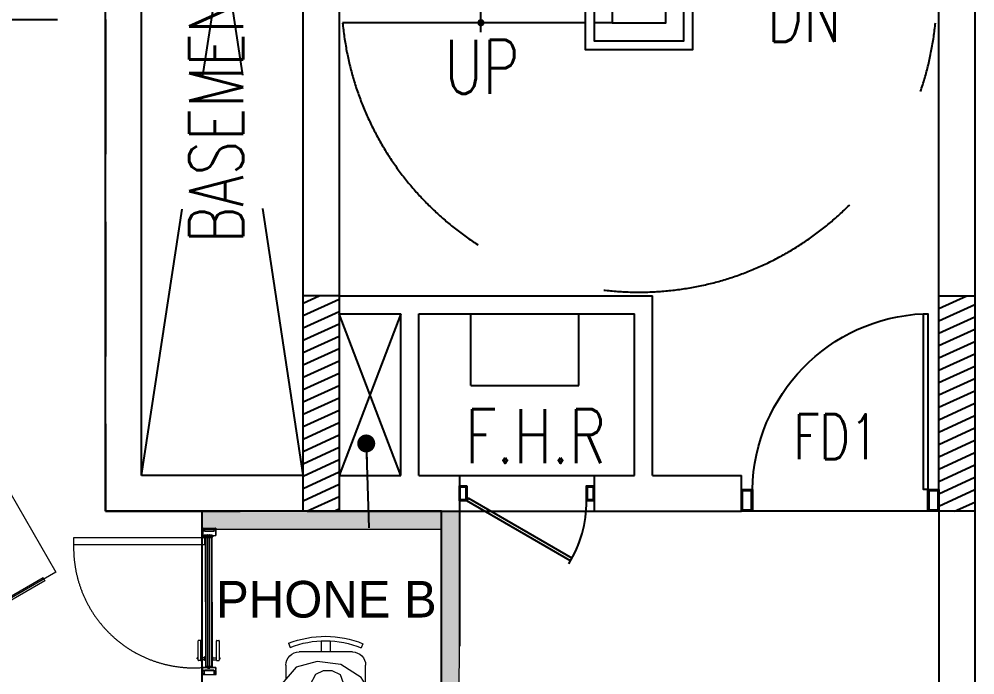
# Model space of a CAD drawing. Header units: millimetres. Extents: x -774950 to -670403, y -1165325 to -1109738.
# Drawn here: x -730975 to -725654, y -1124950 to -1121300 of the extents above; entities that cross this region are included whole.
import ezdxf
from ezdxf.enums import TextEntityAlignment as Align

# ---------------------------------------------------------------- set-up
doc = ezdxf.new("R2010")
doc.units = ezdxf.units.MM
doc.header["$LTSCALE"] = 3000
doc.header["$MEASUREMENT"] = 0
for name, pattern in [('( Hidden )', [0.375, 0.25, -0.125]), ('DASHED', [0.75, 0.5, -0.25]), ('HIDDEN', [0.375, 0.25, -0.125])]:
    doc.linetypes.add(name, pattern=pattern)
doc.layers.get('0').update_dxf_attribs({"linetype": 'CONTINUOUS'})
for name, color, linetype, lineweight in [('1-fur', 8, 'CONTINUOUS', 0), ('A-DOOR-FULL', 40, 'CONTINUOUS', 18), ('A-FURN-MODULAR-CHAIR', 5, 'CONTINUOUS', 5), ('A-WALL', 26, 'CONTINUOUS', 25), ('AI-FURN', 7, 'CONTINUOUS', 20), ('DR-GLASS', 170, 'CONTINUOUS', 13), ('I- FURN', 251, 'CONTINUOUS', 9), ('IN-DOOR', 8, 'CONTINUOUS', 0), ('PR-HATCH', 8, 'CONTINUOUS', 0), ('T-LAYOUT', 7, 'CONTINUOUS', 13), ('TOA-FURN-HUMAN', 252, 'CONTINUOUS', 9)]:
    doc.layers.add(name, color=color, linetype=linetype, lineweight=lineweight)
for name, color, linetype in [('CORE-COLUMN', 250, 'CONTINUOUS'), ('DIM_INTERNAL', 2, 'CONTINUOUS'), ('DOOR', 252, 'CONTINUOUS'), ('FD1', 4, 'CONTINUOUS'), ('HATCH', 8, 'CONTINUOUS'), ('hid', 251, 'HIDDEN'), ('I-FUR', 7, 'CONTINUOUS'), ('RAILING', 251, 'CONTINUOUS'), ('STAIR', 251, 'CONTINUOUS'), ('str_col_hatch', 8, 'CONTINUOUS'), ('TEXT', 7, 'CONTINUOUS'), ('WALL', 16, 'CONTINUOUS')]:
    doc.layers.add(name, color=color, linetype=linetype)
doc.layers.add('PR-FULL HT', color=7, linetype='CONTINUOUS', lineweight=13, true_color=0x6e3e30)
doc.styles.add('123', font='arial.ttf', dxfattribs={"height": 0.2})
doc.styles.add('INSIDE', font='simplex.shx', dxfattribs={"width": 0.6})
doc.styles.add('WIDTH65', font='simplex.shx', dxfattribs={"width": 0.65})
doc.dimstyles.new('SET_CIRCLE_DIM', dxfattribs={"dimtxt": 300, "dimasz": 100, "dimexe": 50, "dimexo": 20, "dimgap": 25, "dimtad": 1, "dimdec": 0, "dimzin": 9, "dimdsep": 46, "dimtxsty": 'INSIDE', "dimblk1": 'DOT', "dimblk2": 'DOT', "dimsah": 1, "dimcen": 0.09, "dimdle": 30, "dimclrd": 8, "dimclre": 44, "dimclrt": 2, "dimadec": 0, "dimazin": 0, "dimtfac": 1, "dimtdec": 0, "dimtofl": 0, "dimtmove": 2, "dimatfit": 3, "dimldrblk": 'DOT', "dimfxl": 0, "dimtolj": 1, "dimtzin": 0, "dimarcsym": 0})

# ---------------------------------------------------------------- blocks, each defined once
blk = doc.blocks.new('HD-900')
at = {"layer": 'DOOR'}
for points in [[(50, 0), (50, -100), (0, -100), (0, 0)], [(900, -100), (850, -100), (850, 0), (900, 0)], [(43.8, -6.2), (43.8, -93.8), (6.2, -93.8), (6.2, -6.2)], [(893.8, -6.2), (893.8, -93.8), (856.2, -93.8), (856.2, -6.2)]]:
    blk.add_lwpolyline(points, close=True, dxfattribs=at)
blk.add_lwpolyline([(742.8, -500), (50, -100), (60, -82.7), (752.6, -482.6)], dxfattribs=at)
blk.add_ellipse((50, -100), major_axis=(772.7, 207.1), ratio=1, start_param=5.467995, end_param=6.021386, dxfattribs=at)
blk = doc.blocks.new('d1')
at = {"layer": 'DOOR'}
for points in [[(-900, -100), (-850, -100), (-850, 0), (-900, 0)], [(-50, -100), (0, -100), (0, 0), (-50, 0)], [(-895, -95), (-855, -95), (-855, -5), (-895, -5)], [(-45, -95), (-5, -95), (-5, -5), (-45, -5)], [(-50, -100), (-70, -100), (-70, -900), (-50, -900)]]:
    blk.add_lwpolyline(points, close=True, dxfattribs=at)
blk.add_arc((-33.1, -83.8), 817.1, 181.1393, 267.4102, dxfattribs=at)
blk = doc.blocks.new('_DOT')
at = {"color": 0, "linetype": 'ByBlock'}
blk.add_line((-0.5, 0), (-1, 0), dxfattribs=at)
at = {"color": 0, "linetype": 'ByBlock', "const_width": 0.5}
blk.add_lwpolyline([(-0.25, 0, 1), (0.25, 0, 1)], format="xyb", close=True, dxfattribs=at)
blk = doc.blocks.new('*U107')
at = {"layer": 'PR-HATCH'}
h = blk.add_hatch(color=256, dxfattribs=at)
h.dxf.hatch_style = 1
h.paths.add_polyline_path([(-85876.1, -39967.2), (-84542.5, -39967.2), (-84542.5, -39867.2), (-85876.1, -39867.2)])
at = {"layer": 'PR-FULL HT', "elevation": 0}
blk.add_lwpolyline([(-85876.1, -39967.2), (-84542.5, -39967.2), (-84542.5, -39867.2), (-85876.1, -39867.2)], close=True, dxfattribs=at)
blk = doc.blocks.new('rub1')
at = {"lineweight": 20}
h = blk.add_hatch(color=8, dxfattribs=at)
h.paths.add_polyline_path([(285.1, 663.6), (284.4, 663.6, 0.06789), (284.3, 663.1), (284, 663.1), (284, 663.6), (283.7, 663.6), (283.7, 662.4), (284, 662.4), (284, 662.9), (284.3, 662.9, 0.066804), (284.4, 662.3), (285.1, 662.3, 0.299446), (285.5, 662.9), (285.5, 663.1, 0.299446)])
h.paths.add_polyline_path([(285.4, 663.1), (285.4, 662.9, -0.365226), (285, 662.5), (284.6, 662.5, -0.12053), (284.6, 663.5), (285, 663.5, -0.209232)], flags=16)
at = {"layer": '1-fur', "color": 8, "lineweight": 20}
for p, q in [((284.4, 663.6), (285.1, 663.6)), ((284.4, 662.3), (285.1, 662.3)), ((284.6, 663.5), (285, 663.5)), ((284.6, 662.5), (285, 662.5)), ((285.4, 663.1), (285.4, 662.9)), ((285.5, 663.1), (285.5, 662.9))]:
    blk.add_line(p, q, dxfattribs=at)
for points in [[(284, 662.9), (284, 662.4), (283.7, 662.4), (283.7, 663.6), (284, 663.6), (284, 663.1)], [(284.3, 663.1), (284, 663.1)], [(284, 662.9), (284.3, 662.9)]]:
    blk.add_lwpolyline(points, dxfattribs=at)
for centre, radius, start, end in [((286.3, 663), 1.99, 160.4255, 175.9608), ((286.3, 663), 1.99, 182.636, 197.9236), ((286.5, 663), 1.99, 165.4708, 192.9616), ((284.8, 662.9), 0.623, 16.2565, 63.5269), ((285, 662.9), 0.413, 282.3178, 2.5719), ((284.9, 663), 0.623, 3.1317, 69.8122), ((284.9, 662.9), 0.623, 290.1878, 356.8683)]:
    blk.add_arc(centre, radius, start, end, dxfattribs=at)
blk = doc.blocks.new('*U241')
at = {"layer": 'IN-DOOR', "color": 8, "ltscale": 2}
for p, q in [((-36, 3.3), (-36, 0)), ((-36, 3.29), (-36, 2.86)), ((-34.92, 3.3), (-35.99, 3.3)), ((-35.98, 2.84), (-35.92, 2.84)), ((-35.96, 3.17), (-35.96, 3.25)), ((-35.95, 3.26), (-34.97, 3.26)), ((-35.91, 2.83), (-35.91, 2.79)), ((-35.9, 2.78), (-35.83, 2.76)), ((-35.82, 2.77), (-35.86, 2.83)), ((-35.85, 2.84), (-35.11, 2.84)), ((-35.09, 2.88), (-35.81, 2.88)), ((-35.09, 2.82), (-35.11, 2.77)), ((-35.09, 2.76), (-34.98, 2.76)), ((-35.04, 2.83), (-35.04, 2.83)), ((-34.93, 2.81), (-35.02, 2.81)), ((-34.96, 3.25), (-34.96, 3.2)), ((-34.96, 2.74), (-34.96, 1.81)), ((-34.94, 3.18), (-34.94, 3.18)), ((-34.91, 3.21), (-34.91, 3.29)), ((-34.91, 0.51), (-34.91, 2.79)), ((-32.56, 3.81), (-32.56, 4.31)), ((-32.56, 2.62), (-32.56, 2.84)), ((-32.56, 2.84), (-31.66, 2.84)), ((-32.56, 2.62), (-31.66, 2.62)), ((-32.45, 4.42), (-27.72, 4.42)), ((-32.45, 3.7), (-27.72, 3.7)), ((-32.34, 2.84), (-32.34, 3.7)), ((-32.13, 4.42), (-32.13, 4.64)), ((-32.13, 4.64), (-31.89, 4.64)), ((-31.89, 4.42), (-31.89, 4.64)), ((-31.87, 2.84), (-31.87, 3.7)), ((-31.66, 2.62), (-31.66, 2.84)), ((-27.61, 3.81), (-27.61, 4.31)), ((-0.79, 3.21), (-0.79, 3.29)), ((-0.79, 0.51), (-0.79, 2.79)), ((-0.78, 3.3), (-0.01, 3.3)), ((-0.77, 2.81), (-0.68, 2.81)), ((-0.76, 3.18), (-0.76, 3.18)), ((-0.75, 3.25), (-0.75, 3.2)), ((-0.74, 2.74), (-0.74, 1.81)), ((-0.05, 3.26), (-0.73, 3.26)), ((-0.61, 2.76), (-0.72, 2.76)), ((-0.67, 2.83), (-0.67, 2.83)), ((-0.62, 2.82), (-0.59, 2.77)), ((-0.61, 2.88), (-0.19, 2.88)), ((-0.15, 2.84), (-0.6, 2.84)), ((-0.18, 2.77), (-0.14, 2.83)), ((-0.1, 2.78), (-0.17, 2.76)), ((-0.09, 2.83), (-0.09, 2.79)), ((-0.02, 2.84), (-0.08, 2.84)), ((-0.04, 3.17), (-0.04, 3.25)), ((0, 3.3), (0, 0)), ((0, 3.29), (0, 2.86)), ((-36, 0.44), (-36, 0.01)), ((-35.99, 0), (-34.92, 0)), ((-35.92, 0.46), (-35.98, 0.46)), ((-35.96, 0.05), (-35.96, 0.13)), ((-34.97, 0.04), (-35.95, 0.04)), ((-35.91, 0.5), (-35.91, 0.47)), ((-35.83, 0.54), (-35.9, 0.51)), ((-35.86, 0.47), (-35.82, 0.53)), ((-35.11, 0.46), (-35.85, 0.46)), ((-35.81, 0.42), (-35.09, 0.42)), ((-35.11, 0.52), (-35.09, 0.48)), ((-34.98, 0.54), (-35.09, 0.54)), ((-35.04, 0.47), (-35.04, 0.47)), ((-35.03, 0.2), (-35.03, 0.14)), ((-35.02, 0.49), (-34.93, 0.49)), ((-35.01, 0.22), (-35.01, 0.22)), ((-35.01, 0.12), (-34.93, 0.12)), ((-34.98, 0.18), (-34.99, 0.2)), ((-34.96, 1.81), (-34.97, 1.8)), ((-34.97, 1.8), (-34.96, 1.79)), ((-34.96, 1.79), (-34.96, 0.56)), ((-34.93, 0.16), (-34.96, 0.16)), ((-34.96, 0.1), (-34.96, 0.05)), ((-34.94, 0.12), (-34.94, 0.12)), ((-34.88, 0.19), (-34.92, 0.17)), ((-34.91, 0.1), (-34.91, 0.02)), ((-34.91, 0.01), (-34.91, 0.09)), ((-34.89, 0), (-34.2, 0)), ((-34.87, 0.08), (-34.85, 0.18)), ((-34.83, 0.06), (-34.85, 0.06)), ((-34.81, 0.05), (-34.82, 0.07)), ((-34.79, 0.07), (-34.8, 0.05)), ((-34.3, 0.06), (-34.77, 0.06)), ((-34.2, 0.81), (-34.2, 0)), ((-32.56, 0.98), (-32.56, 0.77)), ((-32.56, 0.98), (-31.66, 0.98)), ((-32.56, 0.77), (-31.66, 0.77)), ((-32.34, 0.77), (-32.34, -0.1)), ((-31.87, 0.77), (-31.87, -0.1)), ((-31.66, 0.98), (-31.66, 0.77)), ((-1.8, 0), (-1.8, 0.1)), ((-0.81, 0), (-1.8, 0)), ((-1.76, 0.06), (-1.65, 0.06)), ((-1.63, 0.07), (-1.62, 0.05)), ((-1.61, 0.05), (-0.88, 0.07)), ((-0.87, 0.06), (-0.86, 0.06)), ((-0.84, 0.08), (-0.85, 0.18)), ((-0.82, 0.19), (-0.79, 0.17)), ((-0.79, 0.1), (-0.79, 0.02)), ((-0.79, 0.01), (-0.79, 0.09)), ((-0.78, 0.16), (-0.74, 0.16)), ((-0.01, 0), (-0.78, 0)), ((-0.68, 0.49), (-0.77, 0.49)), ((-0.69, 0.12), (-0.77, 0.12)), ((-0.76, 0.12), (-0.76, 0.12)), ((-0.75, 0.1), (-0.75, 0.05)), ((-0.74, 1.81), (-0.73, 1.8)), ((-0.73, 1.8), (-0.74, 1.79)), ((-0.74, 1.79), (-0.74, 0.56)), ((-0.73, 0.04), (-0.05, 0.04)), ((-0.72, 0.54), (-0.62, 0.54)), ((-0.72, 0.18), (-0.71, 0.2)), ((-0.69, 0.22), (-0.69, 0.22)), ((-0.68, 0.2), (-0.68, 0.14)), ((-0.67, 0.47), (-0.67, 0.47)), ((-0.6, 0.52), (-0.62, 0.48)), ((-0.19, 0.42), (-0.61, 0.42)), ((-0.6, 0.46), (-0.15, 0.46)), ((-0.14, 0.47), (-0.18, 0.53)), ((-0.17, 0.54), (-0.1, 0.51)), ((-0.09, 0.5), (-0.09, 0.47)), ((-0.08, 0.46), (-0.02, 0.46)), ((-0.04, 0.05), (-0.04, 0.13)), ((0, 0.44), (0, 0.01)), ((-32.56, -0.21), (-32.56, -0.71)), ((-32.45, -0.1), (-27.72, -0.1)), ((-32.45, -0.82), (-27.72, -0.82)), ((-32.13, -0.82), (-32.13, -1.03)), ((-32.13, -1.03), (-31.89, -1.03)), ((-31.89, -0.82), (-31.89, -1.03)), ((-27.61, -0.21), (-27.61, -0.71))]:
    blk.add_line(p, q, dxfattribs=at)
at = {"layer": 'IN-DOOR', "color": 8, "ltscale": 3}
for p, q in [((-35.03, 3.16), (-35.03, 3.09)), ((-34.93, 3.18), (-35.01, 3.18)), ((-35.01, 3.08), (-35.01, 3.08)), ((-35, 3.09), (-34.98, 3.12)), ((-34.96, 3.13), (-34.93, 3.13)), ((-34.92, 3.13), (-34.9, 3.11)), ((-34.91, 3.28), (-34.91, 3.2)), ((-34.21, 3.3), (-34.89, 3.3)), ((-34.87, 3.12), (-34.87, 3.22)), ((-34.85, 3.24), (-34.83, 3.24)), ((-34.82, 3.23), (-34.81, 3.24)), ((-34.8, 3.24), (-34.79, 3.23)), ((-34.77, 3.24), (-34.3, 3.24)), ((-34.26, 2.56), (-34.27, 2.55)), ((-34.27, 2.55), (-34.26, 2.54)), ((-34.26, 3.2), (-34.26, 2.56)), ((-34.26, 2.54), (-34.26, 2.11)), ((-34.21, 2), (-34.21, 3.14)), ((-34.21, 0.91), (-34.21, 2.7)), ((-1.85, 2), (-1.85, 3.3)), ((-1.85, 3.3), (-0.81, 3.3)), ((-1.85, 0.91), (-1.85, 2.86)), ((-1.8, 3.2), (-1.8, 3.17)), ((-1.8, 3.17), (-1.79, 3.16)), ((-1.79, 3.16), (-1.8, 3.15)), ((-1.8, 3.15), (-1.8, 2.11)), ((-1.65, 3.24), (-1.76, 3.24)), ((-1.62, 3.24), (-1.63, 3.23)), ((-0.88, 3.23), (-1.61, 3.24)), ((-0.86, 3.24), (-0.87, 3.24)), ((-0.84, 3.12), (-0.84, 3.22)), ((-0.79, 3.13), (-0.81, 3.11)), ((-0.79, 3.28), (-0.79, 3.2)), ((-0.74, 3.13), (-0.78, 3.13)), ((-0.77, 3.18), (-0.69, 3.18)), ((-0.71, 3.09), (-0.72, 3.12)), ((-0.69, 3.08), (-0.7, 3.08)), ((-0.68, 3.16), (-0.68, 3.09)), ((-34.4, 2.03), (-34.4, 1.57)), ((-34.3, 2.07), (-34.36, 2.07)), ((-34.35, 1.53), (-34.3, 1.53)), ((-34.34, 1.83), (-34.34, 1.99)), ((-34.34, 1.61), (-34.34, 1.77)), ((-34.31, 2), (-34.23, 1.98)), ((-34.23, 1.62), (-34.31, 1.6)), ((-34.27, 1.04), (-34.28, 1.03)), ((-34.28, 1.01), (-34.27, 1)), ((-34.26, 1.49), (-34.26, 1.05)), ((-34.26, 0.99), (-34.26, 0.1)), ((-34.21, 0.82), (-34.21, 0.85)), ((-34.17, 0.89), (-34.2, 0.9)), ((-34.2, 0.86), (-34.17, 0.84)), ((-2.16, 0.77), (-2.16, 0.88)), ((-2.14, 0.9), (-2.08, 0.88)), ((-1.8, 0.75), (-2.14, 0.75)), ((-2.11, 0.85), (-2.11, 0.82)), ((-2.08, 0.84), (-2.1, 0.86)), ((-2.1, 0.81), (-1.86, 0.81)), ((-1.89, 0.89), (-1.86, 0.9)), ((-1.86, 0.86), (-1.89, 0.84)), ((-1.85, 0.82), (-1.85, 0.85)), ((-1.75, 2), (-1.83, 1.98)), ((-1.83, 1.62), (-1.75, 1.6)), ((-1.8, 1.49), (-1.8, 1.05)), ((-1.8, 0.99), (-1.8, 0.1)), ((-1.79, 1.04), (-1.79, 1.03)), ((-1.79, 1.01), (-1.79, 1)), ((-1.76, 2.07), (-1.7, 2.07)), ((-1.71, 1.53), (-1.76, 1.53)), ((-1.72, 1.83), (-1.72, 1.99)), ((-1.72, 1.61), (-1.72, 1.77)), ((-1.66, 2.03), (-1.66, 1.57))]:
    blk.add_line(p, q, dxfattribs=at)
at = {"layer": 'IN-DOOR', "color": 8, "linetype": 'DASHED'}
blk.add_lwpolyline([(-2.36, 2.73), (-2.36, 34.98), (-4, 34.98), (-4, 2.73)], close=True, dxfattribs=at)
at = {"layer": 'IN-DOOR', "color": 8}
for points in [[(-2.07, 2.62), (-34.21, 2.62), (-34.21, 2.49), (-2.07, 2.49)], [(-2.07, 2.49), (-33.9, 2.49), (-33.9, 1.11), (-2.07, 1.11)], [(-2.07, 0.98), (-34.21, 0.98), (-34.21, 1.11), (-2.07, 1.11)]]:
    blk.add_lwpolyline(points, dxfattribs=at)
for points in [[(-34.21, 2.49), (-33.9, 2.49), (-33.9, 1.11), (-34.21, 1.11)], [(-1.96, 2.49), (-2.28, 2.49), (-2.28, 1.11), (-1.96, 1.11)]]:
    blk.add_lwpolyline(points, close=True, dxfattribs=at)
at = {"layer": 'IN-DOOR', "color": 8, "linetype": 'Continuous', "lineweight": 25}
for points in [[(-1.95, 0.99), (-1.86, 0.99, 0.414214), (-1.85, 1), (-1.85, 2.87, 3.112272), (-2.02, 2.63, -0.513651), (-1.96, 2.59), (-1.96, 1, 0.414214)], [(-2.24, 2.77, 0.414214), (-2.22, 2.77), (-2.2, 2.77, 0.307235), (-2.05, 2.75), (-2.03, 2.73, 0.414214), (-2.02, 2.73), (-1.95, 2.81, 0.414214), (-1.96, 2.82), (-1.97, 2.84, 0.307235), (-2.02, 2.98), (-2.02, 3.01, 0.414214), (-2.03, 3.02), (-2.13, 3.04, 0.414214), (-2.14, 3.03), (-2.14, 3.01, 0.307235), (-2.24, 2.89), (-2.26, 2.88, 0.414214), (-2.27, 2.87)]]:
    blk.add_lwpolyline(points, format="xyb", close=True, dxfattribs=at)
at = {"layer": 'IN-DOOR', "color": 5}
for points in [[(-33.9, 2.02), (-2.28, 2.02)], [(-33.9, 1.58), (-2.28, 1.58)]]:
    blk.add_lwpolyline(points, dxfattribs=at)
at = {"layer": 'IN-DOOR', "color": 8, "linetype": 'DASHED'}
blk.add_arc((-4.8, 5.45), 29.53, 88.4446, 185.2074, dxfattribs=at)
at = {"layer": 'IN-DOOR', "color": 8, "ltscale": 2}
for centre, radius, start, end in [((-35.99, 3.29), 0.0108, 90, 180), ((-35.98, 2.86), 0.018, 180, 270), ((-35.95, 3.25), 0.0108, 90, 180), ((-35.93, 3.17), 0.0288, 180, 293.5782), ((-35.84, 2.8), 0.353, 84.9915, 103.4121), ((-35.92, 2.83), 0.0108, 360, 90), ((-35.9, 2.79), 0.0108, 180, 250), ((-35.82, 3.04), 0.0648, 81.2602, 348.7398), ((-35.85, 2.83), 0.0108, 90, 200), ((-35.81, 2.91), 0.0288, 115.8419, 270), ((-35.83, 2.77), 0.0108, 250, 20), ((-35.81, 3.13), 0.0252, 261.2602, 81.2602), ((-35.88, 3.13), 0.204, 286.1738, 325.757), ((-35.74, 3.02), 0.0252, 348.7398, 168.7398), ((-35.11, 2.82), 0.018, 360, 90), ((-35.09, 2.77), 0.018, 180, 270), ((-35.09, 2.83), 0.054, 360, 90), ((-35.02, 2.83), 0.018, 180, 270), ((-34.98, 2.74), 0.018, 360, 90), ((-34.97, 3.25), 0.0108, 360, 90), ((-34.94, 3.2), 0.018, 180, 270), ((-34.94, 3.21), 0.0288, 270, 360), ((-34.93, 2.79), 0.018, 360, 90), ((-34.92, 3.29), 0.0108, 360, 90), ((-32.45, 4.31), 0.108, 90, 180), ((-32.45, 3.81), 0.108, 180, 270), ((-27.72, 4.31), 0.108, 360, 90), ((-27.72, 3.81), 0.108, 270, 360), ((-0.78, 3.29), 0.0108, 90, 180), ((-0.76, 3.21), 0.0288, 180, 270), ((-0.77, 2.79), 0.018, 90, 180), ((-0.76, 3.2), 0.018, 270, 360), ((-0.73, 3.25), 0.0108, 90, 180), ((-0.72, 2.74), 0.018, 90, 180), ((-0.68, 2.83), 0.018, 270, 360), ((-0.61, 2.83), 0.054, 90, 180), ((-0.6, 2.82), 0.018, 90, 180), ((-0.61, 2.77), 0.018, 270, 360), ((-0.26, 3.02), 0.0252, 11.2602, 191.2602), ((-0.12, 3.13), 0.204, 214.243, 253.8262), ((-0.18, 3.04), 0.0648, 191.2602, 98.7398), ((-0.19, 3.13), 0.0252, 98.7398, 278.7398), ((-0.16, 2.8), 0.353, 76.5878, 95.0085), ((-0.19, 2.91), 0.0288, 270, 64.158), ((-0.17, 2.77), 0.0108, 160, 290), ((-0.15, 2.83), 0.0108, 340, 90), ((-0.1, 2.79), 0.0108, 290, 360), ((-0.08, 2.83), 0.0108, 90, 180), ((-0.07, 3.17), 0.0288, 246.4218, 360), ((-0.05, 3.25), 0.0108, 360, 90), ((-0.02, 2.86), 0.018, 270, 360), ((-0.01, 3.29), 0.0108, 360, 90), ((-35.98, 0.44), 0.018, 90, 180), ((-35.99, 0.01), 0.0108, 180, 270), ((-35.93, 0.13), 0.0288, 66.4218, 180), ((-35.95, 0.05), 0.0108, 180, 270), ((-35.92, 0.47), 0.0108, 270, 360), ((-35.85, 0.41), 0.27, 254.6491, 275.7262), ((-35.9, 0.5), 0.0108, 110, 180), ((-35.84, 0.26), 0.0648, 11.2602, 278.7398), ((-35.85, 0.47), 0.0108, 160, 270), ((-35.81, 0.39), 0.0288, 90, 244.158), ((-35.83, 0.53), 0.0108, 340, 110), ((-35.83, 0.17), 0.0252, 278.7398, 98.7398), ((-35.88, 0.2), 0.173, 28.706, 71.7459), ((-35.75, 0.28), 0.0252, 191.2602, 11.2602), ((-35.09, 0.52), 0.018, 90, 180), ((-35.11, 0.48), 0.018, 270, 360), ((-35.09, 0.47), 0.054, 270, 360), ((-35.02, 0.47), 0.018, 90, 180), ((-35.01, 0.2), 0.018, 90, 180), ((-35.01, 0.14), 0.018, 180, 270), ((-35.01, 0.2), 0.018, 360, 90), ((-34.98, 0.56), 0.018, 270, 360), ((-34.96, 0.18), 0.018, 180, 270), ((-34.97, 0.05), 0.0108, 270, 360), ((-34.94, 0.1), 0.018, 90, 180), ((-34.94, 0.09), 0.0288, 360, 90), ((-34.93, 0.51), 0.018, 270, 360), ((-34.93, 0.18), 0.018, 270, 315), ((-34.93, 0.1), 0.018, 360, 90), ((-34.92, 0.01), 0.0108, 270, 360), ((-34.89, 0.02), 0.018, 180, 270), ((-34.87, 0.18), 0.018, 360, 135), ((-34.85, 0.08), 0.018, 180, 270), ((-34.83, 0.08), 0.018, 270, 315), ((-34.8, 0.04), 0.0108, 45, 135), ((-34.77, 0.08), 0.018, 225, 270), ((-34.3, 0.1), 0.036, 270, 360), ((-1.76, 0.1), 0.036, 180, 270), ((-1.65, 0.08), 0.018, 270, 315), ((-1.62, 0.04), 0.0108, 45, 135), ((-0.87, 0.08), 0.018, 225, 270), ((-0.86, 0.08), 0.018, 270, 360), ((-0.84, 0.18), 0.018, 45, 180), ((-0.81, 0.02), 0.018, 270, 360), ((-0.77, 0.51), 0.018, 180, 270), ((-0.78, 0.18), 0.018, 225, 270), ((-0.76, 0.09), 0.0288, 90, 180), ((-0.77, 0.1), 0.018, 90, 180), ((-0.78, 0.01), 0.0108, 180, 270), ((-0.76, 0.1), 0.018, 360, 90), ((-0.73, 0.05), 0.0108, 180, 270), ((-0.72, 0.56), 0.018, 180, 270), ((-0.74, 0.18), 0.018, 270, 360), ((-0.69, 0.2), 0.018, 90, 180), ((-0.69, 0.2), 0.018, 360, 90), ((-0.69, 0.14), 0.018, 270, 360), ((-0.68, 0.47), 0.018, 360, 90), ((-0.61, 0.47), 0.054, 180, 270), ((-0.62, 0.52), 0.018, 360, 90), ((-0.6, 0.48), 0.018, 180, 270), ((-0.12, 0.2), 0.173, 108.254, 151.294), ((-0.25, 0.28), 0.0252, 168.7398, 348.7398), ((-0.16, 0.26), 0.0648, 261.2602, 168.7398), ((-0.17, 0.17), 0.0252, 81.2602, 261.2602), ((-0.19, 0.39), 0.0288, 295.8419, 90), ((-0.17, 0.53), 0.0108, 70, 200), ((-0.15, 0.41), 0.27, 264.2737, 285.3508), ((-0.15, 0.47), 0.0108, 270, 20), ((-0.1, 0.5), 0.0108, 360, 70), ((-0.08, 0.47), 0.0108, 180, 270), ((-0.07, 0.13), 0.0288, 360, 113.5782), ((-0.05, 0.05), 0.0108, 270, 360), ((-0.02, 0.44), 0.018, 360, 90), ((-0.01, 0.01), 0.0108, 270, 360), ((-32.45, -0.21), 0.108, 90, 180), ((-32.45, -0.71), 0.108, 180, 270), ((-27.72, -0.21), 0.108, 360, 90), ((-27.72, -0.71), 0.108, 270, 360)]:
    blk.add_arc(centre, radius, start, end, dxfattribs=at)
at = {"layer": 'IN-DOOR', "color": 8, "ltscale": 3}
for centre, radius, start, end in [((-35.01, 3.16), 0.018, 90, 180), ((-35.01, 3.09), 0.018, 180, 270), ((-35.01, 3.09), 0.0126, 277.0353, 26.015), ((-34.96, 3.12), 0.018, 90, 180), ((-34.93, 3.2), 0.018, 270, 360), ((-34.93, 3.12), 0.018, 45, 90), ((-34.89, 3.28), 0.018, 90, 180), ((-34.88, 3.12), 0.018, 225, 360), ((-34.85, 3.22), 0.018, 90, 180), ((-34.83, 3.22), 0.018, 45, 90), ((-34.8, 3.25), 0.0108, 225, 315), ((-34.77, 3.22), 0.018, 90, 135), ((-34.3, 3.2), 0.036, 360, 90), ((-1.76, 3.2), 0.036, 90, 180), ((-1.65, 3.22), 0.018, 45, 90), ((-1.62, 3.25), 0.0108, 225, 315), ((-0.87, 3.22), 0.018, 90, 135), ((-0.86, 3.22), 0.018, 360, 90), ((-0.82, 3.12), 0.018, 180, 315), ((-0.81, 3.28), 0.018, 360, 90), ((-0.77, 3.2), 0.018, 180, 270), ((-0.78, 3.12), 0.018, 90, 135), ((-0.74, 3.12), 0.018, 360, 90), ((-0.7, 3.09), 0.0126, 153.985, 262.9647), ((-0.69, 3.16), 0.018, 360, 90), ((-0.69, 3.09), 0.018, 270, 360), ((-34.36, 2.03), 0.036, 90, 180), ((-34.35, 1.58), 0.0452, 191.7193, 271.6001), ((-34.33, 1.8), 0.018, 134.427, 225.573), ((-34.32, 1.99), 0.018, 75.8258, 180), ((-34.35, 1.83), 0.018, 314.427, 360), ((-34.35, 1.77), 0.018, 360, 45.573), ((-34.32, 1.61), 0.018, 180, 284.1742), ((-34.3, 2.11), 0.036, 270, 360), ((-34.3, 1.49), 0.036, 360, 90), ((-34.27, 1.02), 0.0108, 135, 225), ((-34.28, 1.05), 0.018, 315, 360), ((-34.28, 0.99), 0.018, 360, 45), ((-34.23, 2), 0.018, 255.8258, 360), ((-34.23, 1.6), 0.018, 360, 104.1742), ((-34.2, 0.91), 0.0108, 180, 270), ((-34.2, 0.85), 0.0108, 90, 180), ((-34.2, 0.82), 0.0108, 180, 270), ((-34.17, 0.86), 0.0216, 270, 90), ((-2.14, 0.88), 0.018, 90, 180), ((-2.14, 0.77), 0.018, 180, 270), ((-2.1, 0.85), 0.0108, 90, 180), ((-2.1, 0.82), 0.0108, 180, 270), ((-2.08, 0.86), 0.0216, 270, 90), ((-1.89, 0.86), 0.0216, 90, 270), ((-1.86, 0.91), 0.0108, 270, 360), ((-1.86, 0.85), 0.0108, 360, 90), ((-1.86, 0.82), 0.0108, 270, 360), ((-1.83, 2), 0.018, 180, 284.1742), ((-1.83, 1.6), 0.018, 75.8258, 180), ((-1.76, 2.11), 0.036, 180, 270), ((-1.76, 1.49), 0.036, 90, 180), ((-1.78, 1.05), 0.018, 180, 225), ((-1.78, 0.99), 0.018, 135, 180), ((-1.79, 1.02), 0.0108, 315, 45), ((-1.74, 1.99), 0.018, 360, 104.1742), ((-1.74, 1.61), 0.018, 255.8258, 360), ((-1.71, 1.83), 0.018, 180, 225.573), ((-1.73, 1.8), 0.018, 314.427, 45.573), ((-1.71, 1.77), 0.018, 134.427, 180), ((-1.71, 1.58), 0.0452, 268.3999, 348.2806), ((-1.7, 2.03), 0.036, 360, 90)]:
    blk.add_arc(centre, radius, start, end, dxfattribs=at)
at = {"layer": 'IN-DOOR', "color": 8, "lineweight": 20, "extrusion": (0, 0, -1), "xscale": 0.1118615642299428, "yscale": 0.1118615642299428, "zscale": -0.1118615642299429, "rotation": 90.00002373157199}
blk.add_blockref('rub1', (76.13, -30.93), dxfattribs=at)
blk = doc.blocks.new('GLASS DOOR')
at = {"layer": 'A-DOOR-FULL', "linetype": 'Continuous', "xscale": 29.16666563673521, "yscale": 29.16666563673521, "zscale": 29.16666563673521, "rotation": 89.99989653425754}
blk.add_blockref('*U241', (51.5, 57.6, 0), dxfattribs=at)
blk = doc.blocks.new('Human Figure')
at = {"layer": 'A-FURN-MODULAR-CHAIR', "color": 18, "lineweight": 15, "true_color": 0x000000}
for p, q in [((4613.64, 5782.3, 0), (4625.48, 5782.3, 0)), ((4610.68, 5774.98, 0), (4610.68, 5779.34, 0)), ((4628.44, 5779.34, 0), (4628.44, 5776.24, 0))]:
    blk.add_line(p, q, dxfattribs=at)
at = {"layer": 'A-FURN-MODULAR-CHAIR', "lineweight": 15}
for p, q in [((4613.64, 5782.3, 0), (4625.48, 5782.3, 0)), ((4610.68, 5774.98, 0), (4610.68, 5779.34, 0)), ((4628.44, 5779.34, 0), (4628.44, 5776.24, 0))]:
    blk.add_line(p, q, dxfattribs=at)
at = {"layer": 'A-FURN-MODULAR-CHAIR', "color": 18, "lineweight": 15, "true_color": 0x000000, "elevation": 0}
for points in [[(4611.29, 5784.13), (4611.67, 5783.22)], [(4618.58, 5784.79), (4618.58, 5782.3)], [(4620.56, 5784.79), (4620.56, 5782.3)], [(4627.86, 5784.22), (4627.49, 5783.3)]]:
    blk.add_lwpolyline(points, dxfattribs=at)
at = {"layer": 'A-FURN-MODULAR-CHAIR', "lineweight": 15, "elevation": 0}
for points in [[(4611.29, 5784.13), (4611.67, 5783.22)], [(4618.58, 5784.79), (4618.58, 5782.3)], [(4620.56, 5784.79), (4620.56, 5782.3)], [(4627.86, 5784.22), (4627.49, 5783.3)]]:
    blk.add_lwpolyline(points, dxfattribs=at)
at = {"layer": 'A-FURN-MODULAR-CHAIR', "color": 18, "lineweight": 15, "true_color": 0x000000, "elevation": 0}
blk.add_lwpolyline([(4625.89, 5764.57, -0.034638), (4625.48, 5764.54), (4615.48, 5764.54)], format="xyb", dxfattribs=at)
at = {"layer": 'A-FURN-MODULAR-CHAIR', "lineweight": 15, "elevation": 0}
blk.add_lwpolyline([(4625.89, 5764.57, -0.034638), (4625.48, 5764.54), (4615.48, 5764.54)], format="xyb", dxfattribs=at)
at = {"layer": 'A-FURN-MODULAR-CHAIR', "color": 18, "lineweight": 15, "true_color": 0x000000}
for centre, radius, start, end in [((4619.68, 5763.49, 0), 22.29, 68.458, 112.0994), ((4619.68, 5763.49, 0), 21.3, 68.4839, 112.0994), ((4613.64, 5779.34, 0), 2.96, 90.0001, 180.0001), ((4625.48, 5779.34, 0), 2.96, 0.0001, 90.0001)]:
    blk.add_arc(centre, radius, start, end, dxfattribs=at)
at = {"layer": 'A-FURN-MODULAR-CHAIR', "lineweight": 15}
for centre, radius, start, end in [((4619.68, 5763.49, 0), 22.29, 68.458, 112.0994), ((4619.68, 5763.49, 0), 21.3, 68.4839, 112.0994), ((4613.64, 5779.34, 0), 2.96, 90.0001, 180.0001), ((4625.48, 5779.34, 0), 2.96, 0.0001, 90.0001)]:
    blk.add_arc(centre, radius, start, end, dxfattribs=at)
at = {"layer": 'TOA-FURN-HUMAN', "lineweight": 5}
for p, q in [((4611.71, 5776.63, 0), (4616.22, 5779.49)), ((4611.71, 5776.63, 0), (4616.22, 5779.49)), ((4616.22, 5779.49), (4621.49, 5780.21, 0)), ((4616.22, 5779.49), (4621.49, 5780.21, 0)), ((4621.49, 5780.21, 0), (4626.18, 5778.89, 0)), ((4621.49, 5780.21, 0), (4626.18, 5778.89, 0)), ((4626.18, 5778.89, 0), (4629.77, 5774.69, 0)), ((4626.18, 5778.89, 0), (4629.77, 5774.69, 0)), ((4609.08, 5772.43, 0), (4611.71, 5776.63, 0)), ((4609.08, 5772.43, 0), (4611.71, 5776.63, 0)), ((4629.77, 5774.69, 0), (4630.56, 5772.63, 0)), ((4629.77, 5774.69, 0), (4630.56, 5772.63, 0)), ((4609.78, 5766.99, 0), (4609.08, 5772.43, 0)), ((4609.78, 5766.99, 0), (4609.08, 5772.43, 0)), ((4630.56, 5772.63, 0), (4630.01, 5767.72, 0)), ((4630.56, 5772.63, 0), (4630.01, 5767.72, 0)), ((4616.02, 5768.83), (4613.59, 5769.99, 0)), ((4613.59, 5769.99, 0), (4614.12, 5766.32, 0)), ((4616.02, 5768.83), (4613.59, 5769.99, 0)), ((4613.59, 5769.99, 0), (4614.12, 5766.32, 0)), ((4626.86, 5771.32, 0), (4626.81, 5767.94)), ((4626.86, 5771.32, 0), (4626.81, 5767.94)), ((4620.77, 5768.32, 0), (4616.02, 5768.83)), ((4620.77, 5768.32, 0), (4616.02, 5768.83)), ((4625.5, 5769.01, 0), (4620.77, 5768.32, 0)), ((4625.5, 5769.01, 0), (4620.77, 5768.32, 0)), ((4626.81, 5767.94), (4626.19, 5766.32, 0)), ((4626.81, 5767.94), (4626.19, 5766.32, 0)), ((4610.91, 5764.54), (4609.78, 5766.99, 0)), ((4610.91, 5764.54), (4609.78, 5766.99, 0)), ((4615.48, 5764.54), (4614.12, 5766.32, 0)), ((4615.48, 5764.54), (4614.12, 5766.32, 0)), ((4625.89, 5764.54), (4626.19, 5766.32, 0)), ((4625.89, 5764.54), (4626.19, 5766.32, 0)), ((4629.26, 5764.54), (4630.01, 5767.72, 0)), ((4629.26, 5764.54), (4630.01, 5767.72, 0)), ((4613.88, 5760.76, 0), (4611.23, 5763.85, 0)), ((4613.88, 5760.76, 0), (4611.23, 5763.85, 0)), ((4615.48, 5764.54), (4616.97, 5762.59)), ((4615.48, 5764.54), (4616.97, 5762.59)), ((4626.5, 5763.17, 0), (4626.01, 5763.22, 0)), ((4626.5, 5763.17, 0), (4626.01, 5763.22, 0)), ((4626.32, 5761.85, 0), (4626.5, 5763.17, 0)), ((4626.32, 5761.85, 0), (4626.5, 5763.17, 0))]:
    blk.add_line(p, q, dxfattribs=at)
at = {"layer": 'TOA-FURN-HUMAN', "linetype": '( Hidden )', "lineweight": 5, "ltscale": 2}
for p, q in [((4611.23, 5763.85, 0), (4610.91, 5764.54, 0)), ((4611.23, 5763.85, 0), (4610.91, 5764.54, 0)), ((4626.01, 5763.22, 0), (4626.14, 5764.36, 0)), ((4626.01, 5763.22, 0), (4626.14, 5764.36, 0)), ((4629.12, 5763.93, 0), (4628.92, 5762.69, 0)), ((4629.12, 5763.93, 0), (4628.92, 5762.69, 0)), ((4629.26, 5764.54, 0), (4629.12, 5763.93, 0)), ((4629.26, 5764.54, 0), (4629.12, 5763.93, 0)), ((4616.97, 5762.59), (4616.53, 5762.09)), ((4616.97, 5762.59), (4616.53, 5762.09)), ((4616.53, 5762.09), (4618.44, 5760.37, 0)), ((4616.53, 5762.09), (4618.44, 5760.37, 0)), ((4624.81, 5760.79, 0), (4626.32, 5761.85, 0)), ((4624.81, 5760.79, 0), (4626.32, 5761.85, 0)), ((4628.92, 5762.69, 0), (4627.75, 5760.5, 0)), ((4628.92, 5762.69, 0), (4627.75, 5760.5, 0)), ((4615.02, 5761.34, 0), (4613.88, 5760.76, 0)), ((4615.02, 5761.34, 0), (4613.88, 5760.76, 0)), ((4615.16, 5758.98, 0), (4615.02, 5761.34, 0)), ((4615.16, 5758.98, 0), (4615.02, 5761.34, 0)), ((4618.44, 5760.37, 0), (4619.69, 5757.7, 0)), ((4618.44, 5760.37, 0), (4619.69, 5757.7, 0)), ((4624.06, 5759.18, 0), (4624.81, 5760.79, 0)), ((4624.06, 5759.18, 0), (4624.81, 5760.79, 0)), ((4625.32, 5759.95, 0), (4624.51, 5758.96, 0)), ((4625.32, 5759.95, 0), (4624.51, 5758.96, 0)), ((4625.51, 5759.11, 0), (4625.32, 5759.95, 0)), ((4625.51, 5759.11, 0), (4625.32, 5759.95, 0)), ((4627.75, 5760.5, 0), (4628.12, 5759.23, 0)), ((4627.75, 5760.5, 0), (4628.12, 5759.23, 0)), ((4616.12, 5757.36), (4615.16, 5758.98, 0)), ((4616.12, 5757.36), (4615.16, 5758.98, 0)), ((4618.19, 5756, 0), (4616.12, 5757.36)), ((4618.19, 5756, 0), (4616.12, 5757.36)), ((4619.17, 5757.51, 0), (4618.16, 5758.8, 0)), ((4618.16, 5758.8, 0), (4618.39, 5757.81, 0)), ((4619.17, 5757.51, 0), (4618.16, 5758.8, 0)), ((4618.16, 5758.8, 0), (4618.39, 5757.81, 0)), ((4618.39, 5757.81, 0), (4619.31, 5756.18, 0)), ((4618.39, 5757.81, 0), (4619.31, 5756.18, 0)), ((4619.69, 5757.7, 0), (4619.17, 5757.51, 0)), ((4619.69, 5757.7, 0), (4619.17, 5757.51, 0)), ((4624.51, 5758.96, 0), (4624.06, 5759.18, 0)), ((4624.51, 5758.96, 0), (4624.06, 5759.18, 0)), ((4624.5, 5757.93, 0), (4625.51, 5759.11, 0)), ((4624.5, 5757.93, 0), (4625.51, 5759.11, 0)), ((4624.87, 5757.37, 0), (4624.5, 5757.93, 0)), ((4624.87, 5757.37, 0), (4624.5, 5757.93, 0)), ((4626.89, 5757.28, 0), (4624.87, 5757.37, 0)), ((4626.89, 5757.28, 0), (4624.87, 5757.37, 0)), ((4628.12, 5759.23, 0), (4626.89, 5757.28, 0)), ((4628.12, 5759.23, 0), (4626.89, 5757.28, 0)), ((4619.31, 5756.18, 0), (4618.19, 5756, 0)), ((4619.31, 5756.18, 0), (4618.19, 5756, 0))]:
    blk.add_line(p, q, dxfattribs=at)
at = {"layer": 'TOA-FURN-HUMAN', "linetype": '( Hidden )', "lineweight": 5, "ltscale": 3}
for p, q in [((4625.9, 5764.39, 0), (4625.89, 5764.57, 0)), ((4625.9, 5764.39, 0), (4625.89, 5764.57, 0)), ((4626.14, 5764.36, 0), (4625.9, 5764.39, 0)), ((4626.14, 5764.36, 0), (4625.9, 5764.39, 0))]:
    blk.add_line(p, q, dxfattribs=at)
at = {"layer": 'TOA-FURN-HUMAN', "lineweight": 5, "elevation": 0}
for points in [[(4622.54, 5772.08), (4621.4, 5771.49), (4619.55, 5771.23), (4618.01, 5771.43), (4616.44, 5771.03), (4615.47, 5772.11), (4615.23, 5774.3), (4616.32, 5777.18), (4618.11, 5778.11), (4620.14, 5778.11), (4621.85, 5777.26), (4623.09, 5774.92), (4622.55, 5771.19), (4620.35, 5770.17), (4619.86, 5769.12), (4619.43, 5769.17), (4619.04, 5770.23), (4616.9, 5771)], [(4622.54, 5772.08), (4621.4, 5771.49), (4619.55, 5771.23), (4618.01, 5771.43), (4616.44, 5771.03), (4615.47, 5772.11), (4615.23, 5774.3), (4616.32, 5777.18), (4618.11, 5778.11), (4620.14, 5778.11), (4621.85, 5777.26), (4623.09, 5774.92), (4622.55, 5771.19), (4620.35, 5770.17), (4619.86, 5769.12), (4619.43, 5769.17), (4619.04, 5770.23), (4616.9, 5771)], [(4625.5, 5769.01), (4626.86, 5771.32)], [(4625.5, 5769.01), (4626.86, 5771.32)], [(4626.09, 5764.27), (4629.04, 5763.91)], [(4626.09, 5764.27), (4629.04, 5763.91)], [(4626.5, 5763.17), (4629.02, 5762.63)], [(4626.5, 5763.17), (4629.02, 5762.63)]]:
    blk.add_lwpolyline(points, dxfattribs=at)
blk = doc.blocks.new('CHAIR - STEELCASE - LETSB')
at = {"layer": 'I- FURN', "color": 24, "lineweight": 9}
for points in [[(-369.7, 257.7, -0.089353), (-369.7, 316.7, -0.334929), (-360.7, 325, -0.034973), (-179.6, 330.4, -0.382328), (-169.8, 320.9, -0.10237), (-169.8, 253.5, -0.318036), (-179.6, 244.3, -0.036857), (-360.8, 249.5, -0.333729)], [(-369.7, -242.2, 0.089353), (-369.7, -301.1, 0.334929), (-360.7, -309.4, 0.034973), (-179.6, -314.8, 0.382328), (-169.8, -305.4, 0.10237), (-169.8, -237.9, 0.318036), (-179.6, -228.8, 0.036857), (-360.7, -233.9, 0.333729)]]:
    blk.add_lwpolyline(points, format="xyb", close=True, dxfattribs=at)
at = {"layer": 'I- FURN'}
blk.add_lwpolyline([(-513.5, 241.7, 0.34479), (-528.5, 230.1, 0.096497), (-528.2, -218.5, 0.361045), (-515.8, -228.9), (-494.1, -229.1, 0.246071), (-466.3, -205.4, -0.226994), (-446.1, -191.1), (-439.9, -191, 0.417254), (-429.7, -177.1, -0.104406), (-430, 188.5, 0.398452), (-439.2, 203.5, -0.367565), (-466.2, 218, 0.274839), (-496.7, 241.7)], format="xyb", close=True, dxfattribs=at)
at = {"layer": 'I- FURN', "color": 24, "lineweight": 9}
for points in [[(-507.6, -229.1, 0.46809), (-487.6, -205.2, -0.090711), (-487.6, 217.9, 0.462177), (-507.1, 241.7, -100.177069)], [(-487.6, 217.3), (-478, 217.2, -0.321496), (-468.6, 210.4, 0.282757), (-430, 188, -1.025051)], [(-487.6, -205.2), (-478, -205.1, 0.321496), (-468.6, -198.3, -0.282757), (-430, -175.9, 1.025051)]]:
    blk.add_lwpolyline(points, format="xyb", dxfattribs=at)
at = {"layer": 'I- FURN', "color": 8, "lineweight": 5}
blk.add_lwpolyline([(-463.6, 213.4, 0.188155), (-445.3, 203.4), (-439.2, 203.5, -0.15219), (-410.1, 228.9, 0.211085), (-413.9, 230.4), (-459.5, 228.7, 0.414214), (-464.3, 223.4)], format="xyb", close=True, dxfattribs=at)
at = {"layer": 'I- FURN'}
blk.add_lwpolyline([(-95, -228.5), (-390.3, -219.7, -0.232948), (-439.9, -191, 0.417374), (-429.7, -177.1, -0.10441), (-430, 188.5, 0.39834), (-439.2, 203.5, -0.21659), (-401.4, 231.2), (-77.6, 241.7, -0.366213), (-12.8, 173.3, -0.077985), (-14.2, -173.2, -0.376278), (-95, -228.5)], format="xyb", dxfattribs=at)
at = {"layer": 'I- FURN', "color": 8, "lineweight": 5}
for points in [[(-215.9, 237.2), (-213.8, 243.3)], [(-183.7, 244.2), (-185.7, 238.2)], [(-218.5, -224.8), (-217.4, -227.7)], [(-187.7, -228.5), (-188.6, -225.7)]]:
    blk.add_lwpolyline(points, dxfattribs=at)
for points in [[(-471.1, -25, -0.007805), (-471.1, 37.1, -0.087218), (-470, 42.7, -0.229267), (-469.3, 43.4), (-465.8, 43.4, -0.210582), (-464.1, 37.7, 0.008162), (-464.2, -24.4, -0.166545), (-465.4, -30.6, -0.375811), (-465.9, -30.7), (-469.2, -30.7, -0.246214), (-470.7, -28.4, 0.024513), (-471.1, -25, -1.199362)], [(-446.1, -191.1), (-439.9, -191, 0.15219), (-409.9, -215.2, -0.211085), (-413.6, -216.9), (-459.2, -216.9, -0.414214), (-464.3, -211.8), (-463.9, -201.8)]]:
    blk.add_lwpolyline(points, format="xyb", dxfattribs=at)
blk = doc.blocks.new('A$C36d04b36')
for points in [[(1050, 10), (0, 10), (0, 610), (532.3, 610), (583.8, 614.5), (633.8, 627.9), (680.6, 649.8), (723, 679.4), (759.6, 716), (789.2, 758.4), (1055.4, 1219.3), (1575, 919.3), (1050, 10)], [(1545.2, 847.7), (1108.7, 91.6), (1091.3, 101.6), (1527.9, 857.7)], [(76.9, 0), (950, 0), (950, 20), (76.9, 20)]]:
    blk.add_lwpolyline(points, close=True)
blk.add_lwpolyline([(0, 10), (0, 610)])
at = {"color": 8, "lineweight": 5}
blk.add_lwpolyline([(426.9, 110), (426.9, 560), (26.9, 560), (26.9, 110)], close=True, dxfattribs=at)
for points in [[(26.9, 560), (426.9, 110)], [(426.9, 560), (26.9, 110)]]:
    blk.add_lwpolyline(points, dxfattribs=at)
at = {"rotation": 300.7475600156515}
blk.add_blockref('CHAIR - STEELCASE - LETSB', (681.2, 651.1), dxfattribs=at)
blk = doc.blocks.new('*U225')
at = {"layer": 'PR-HATCH'}
h = blk.add_hatch(color=256, dxfattribs=at)
h.dxf.hatch_style = 1
h.paths.add_polyline_path([(-85876.1, -39967.2), (-84127.1, -39967.2), (-84127.1, -39867.2), (-85876.1, -39867.2)])
at = {"layer": 'PR-FULL HT', "elevation": 0}
blk.add_lwpolyline([(-85876.1, -39967.2), (-84127.1, -39967.2), (-84127.1, -39867.2), (-85876.1, -39867.2)], close=True, dxfattribs=at)
blk = doc.blocks.new('vw layout final block')
at = {"layer": 'str_col_hatch'}
h = blk.add_hatch(dxfattribs=at)
h.set_pattern_fill('ANSI31', color=256, scale=500, angle=-20.4141, style=0)
h.set_pattern_definition([(24.585875, (61101.653, -943474.8), (-26.003539, 56.833669), [])])
h.paths.add_polyline_path([(-604226.2, -1030274), (-604426.2, -1030274), (-604426.2, -1031474), (-604226.2, -1031474)])
h.paths.add_polyline_path([(-600686.2, -1030274), (-600886.2, -1030274), (-600886.2, -1031474), (-600686.2, -1031474)])
h.paths.add_polyline_path([(-600686.2, -1022964), (-600886.2, -1022964), (-600886.2, -1026624), (-600686.2, -1026624)])
h.paths.add_polyline_path([(-604226.2, -1022964), (-604426.2, -1022964), (-604426.2, -1026624), (-604226.2, -1026624)])
at = {"layer": 'CORE-COLUMN'}
for p, q in [((-604226.2, -1030274), (-604426.2, -1030274)), ((-604226.2, -1031474), (-604426.2, -1031474))]:
    blk.add_line(p, q, dxfattribs=at)
for points in [[(-604426.2, -1031474), (-604426.2, -1030274)], [(-604226.2, -1030274), (-604226.2, -1031474)], [(-600886.2, -1030274), (-600686.2, -1030274), (-600686.2, -1030274), (-600686.2, -1031474), (-600886.2, -1031474), (-600886.2, -1030274)]]:
    blk.add_lwpolyline(points, dxfattribs=at)
at = {"layer": 'DOOR'}
for p, q in [((-603556.2, -1031274), (-602806.2, -1031274)), ((-603556.2, -1031474), (-602806.2, -1031474)), ((-600886.2, -1031474), (-601986.2, -1031474))]:
    blk.add_line(p, q, dxfattribs=at)
at = {"layer": 'hid', "ltscale": 2}
for p, q in [((-605326.2, -1025338.3), (-604426.2, -1031274)), ((-605326.2, -1031274), (-604426.2, -1025414)), ((-603881.2, -1031274), (-604226.2, -1030374)), ((-603881.2, -1030374), (-604226.2, -1031274))]:
    blk.add_line(p, q, dxfattribs=at)
at = {"layer": 'hid', "color": 8, "linetype": 'HIDDEN', "ltscale": 2}
blk.add_arc((-602556.2, -1028596.5), 1657.5, 185.4526, 354.5474, dxfattribs=at)
at = {"layer": 'RAILING'}
for points in [[(-602856.2, -1025004), (-602856.2, -1028904), (-602256.2, -1028904), (-602256.2, -1025004)], [(-602806.2, -1025054), (-602806.2, -1028854), (-602306.2, -1028854), (-602306.2, -1025054)]]:
    blk.add_lwpolyline(points, close=True, dxfattribs=at)
at = {"layer": 'STAIR'}
for p, q in [((-602856.2, -1028754), (-604206.2, -1028754)), ((-602706.2, -1028754), (-602806.2, -1028754))]:
    blk.add_line(p, q, dxfattribs=at)
blk.add_lwpolyline([(-602706.2, -1025154), (-602706.2, -1028754), (-602406.2, -1028754), (-602406.2, -1025154)], close=True, dxfattribs=at)
at = {"layer": 'TEXT'}
blk.add_line((-603436.2, -1028806.5), (-603436.2, -1024424), dxfattribs=at)
at = {"layer": 'TEXT', "const_width": 20}
blk.add_lwpolyline([(-603446.2, -1028754, -1), (-603426.2, -1028754, -1)], format="xyb", close=True, dxfattribs=at)
at = {"layer": 'WALL'}
for p, q in [((-605526.2, -1031474), (-605526.2, -1025120.2)), ((-605326.2, -1031274), (-605326.2, -1025338.3)), ((-600686.2, -1026624), (-600686.2, -1030274)), ((-604226.2, -1030274), (-602481.2, -1030274)), ((-602481.2, -1031274), (-602481.2, -1030274)), ((-604226.2, -1030374), (-603881.2, -1030374)), ((-603881.2, -1031274), (-603881.2, -1030374)), ((-603781.2, -1031274), (-603781.2, -1030374)), ((-603781.2, -1030374), (-602581.2, -1030374)), ((-602581.2, -1031274), (-602581.2, -1030374)), ((-604426.2, -1031274), (-605326.2, -1031274)), ((-604226.2, -1031274), (-603881.2, -1031274)), ((-603781.2, -1031274), (-603556.2, -1031274)), ((-603556.2, -1031274), (-603556.2, -1031474)), ((-602806.2, -1031274), (-602806.2, -1031474)), ((-602806.2, -1031274), (-602581.2, -1031274)), ((-602481.2, -1031274), (-601986.2, -1031274)), ((-601986.2, -1031474), (-601986.2, -1031274)), ((-604426.2, -1031474), (-605526.2, -1031474)), ((-604226.2, -1031474), (-603556.2, -1031474)), ((-602806.2, -1031474), (-601986.2, -1031474)), ((-600886.2, -1031474), (-600886.2, -1036224)), ((-600686.2, -1031474), (-600686.2, -1036224))]:
    blk.add_line(p, q, dxfattribs=at)
at = {"layer": 'WALL', "color": 1}
for p, q in [((-603491.6, -1030774), (-603491.6, -1030374)), ((-602891.6, -1030774), (-602891.6, -1030374)), ((-603491.6, -1030774), (-602891.6, -1030774))]:
    blk.add_line(p, q, dxfattribs=at)
at = {"layer": 'WALL'}
for points in [[(-604426.2, -1030274), (-604426.2, -1026624)], [(-604226.2, -1026624), (-604226.2, -1030274)], [(-600886.2, -1030274), (-600886.2, -1026624)]]:
    blk.add_lwpolyline(points, dxfattribs=at)
at = {"layer": 'DOOR', "xscale": -1.222222222414214, "yscale": 1.222222222189885, "zscale": 1.222222222222255, "rotation": 180}
blk.add_blockref('d1', (-600886.2, -1031474), dxfattribs=at)
at = {"layer": 'DOOR', "xscale": 0.8333333333103351, "yscale": 0.8333333333103351, "zscale": 0.8333333333103351}
blk.add_blockref('HD-900', (-603556.2, -1031332.3), dxfattribs=at)
at = {"layer": 'FD1', "style": 'WIDTH65', "width": 0.75}
blk.add_text('FD1', height=250, rotation=0, dxfattribs=at).set_placement((-601459, -1031058.6, 0), align=Align.MIDDLE)
at = {"layer": 'TEXT', "style": 'WIDTH65', "width": 0.75}
for s, rotation, p in [('BASEMENT EXHAUST', 90, (-604910.3, -1028476.1, 0)), ('DN', 0, (-601637.1, -1028710)), ('UP', 0, (-603430.3, -1029000.1)), ('F.H.R', 0, (-603132.7, -1031055.2, 0))]:
    blk.add_text(s, height=300, rotation=rotation, dxfattribs=at).set_placement(p, align=Align.MIDDLE)
at = {"layer": 'DIM_INTERNAL', "color": 8, "linetype": 'Continuous'}
blk.add_leader([(-604074.7, -1031096.2), (-604061, -1031565.8)], dimstyle='SET_CIRCLE_DIM', dxfattribs=at)

msp = doc.modelspace()

# ---------------------------------------------------------------- linework, layer by layer
at = {"layer": 'HATCH', "linetype": 'HIDDEN', "elevation": 0}
msp.add_lwpolyline([(-728524.2, -1137388.3), (-737136.3, -1137388.3), (-737136.4, -1121302.4), (-730494.2, -1121302.4), (-730494.2, -1124039.7), (-728524.3, -1124039.7)], close=True, dxfattribs=at)
at = {"layer": 'I-FUR', "linetype": 'Continuous', "elevation": 0}
msp.add_lwpolyline([(-728624.3, -1124039.7), (-729958, -1124039.7), (-729958, -1125788.5), (-728624.3, -1125788.5)], close=True, dxfattribs=at)

# ---------------------------------------------------------------- block references
at = {"layer": 'A-WALL', "linetype": 'Continuous'}
msp.add_blockref('vw layout final block', (-124968, -92565.7, 0), dxfattribs=at)
at = {"layer": 'AI-FURN', "linetype": 'Continuous', "rotation": 329.9999214117054}
msp.add_blockref('A$C36d04b36', (-732593.8, -1124387.5, 0), dxfattribs=at)
at = {"layer": 'DR-GLASS', "xscale": 0.7768498857700327, "yscale": 0.7768498857700327, "zscale": 0.7768498857700327, "rotation": 0.005068812942654846}
msp.add_blockref('GLASS DOOR', (-729919.1, -1124177.9, 0), dxfattribs=at)
at = {"layer": 'I- FURN', "color": 161, "linetype": 'ByBlock', "xscale": -25.00000000000001, "yscale": 25.00000000000001, "zscale": 25.00000000000001, "rotation": 359.9927106897313}
msp.add_blockref('Human Figure', (-613797.2, -1269394.7, 0), dxfattribs=at)
at = {"layer": 'PR-FULL HT'}
for name, p, rotation in [('*U107', (-644075.9, -1084185, 0), 359.9915227932048), ('*U225', (-688669.8, -1209921.7, 0), 269.9915227932048)]:
    msp.add_blockref(name, p, dxfattribs=dict(at, rotation=rotation))

# ---------------------------------------------------------------- texts
at = {"layer": 'T-LAYOUT', "insert": (-729264.5, -1124633.9, 0), "char_height": 203.971, "width": 5989.609, "attachment_point": 8, "style": '123'}
msp.add_mtext('{\\fCentury Gothic|b0|i0|c0|p34;PHONE B}', dxfattribs=at)

doc.saveas('drawing.dxf')
